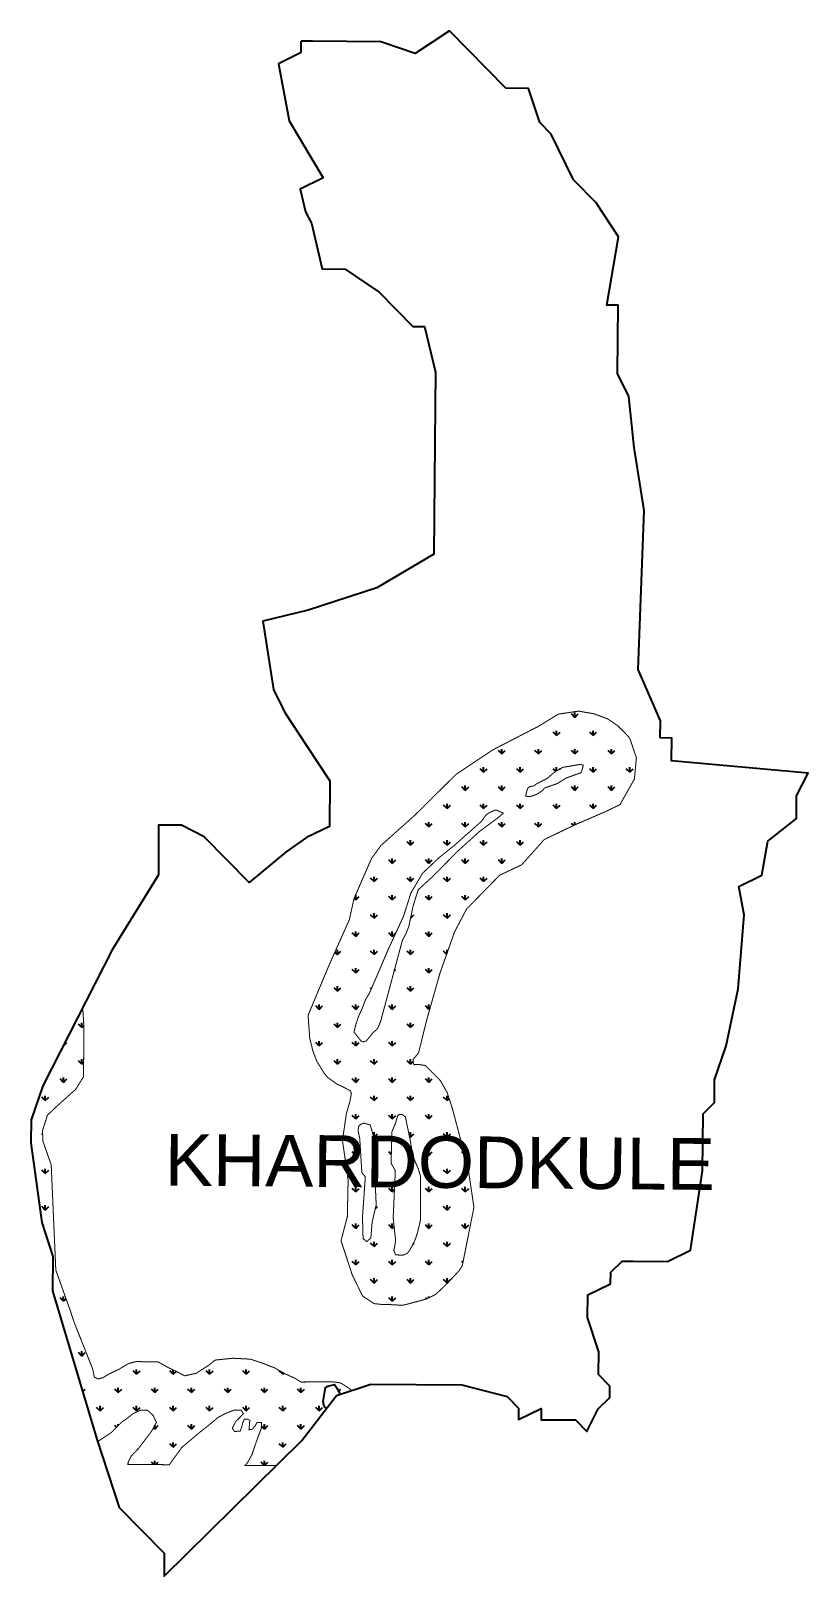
# Model space of a CAD drawing. Header units: metres. Extents: x 281607 to 282371, y 2032806 to 2034326.
import ezdxf

# ---------------------------------------------------------------- set-up
doc = ezdxf.new("R2010")
doc.units = ezdxf.units.M
for name, color, linetype in [('MANGROOVE BUFFER ZONE', 120, 'Continuous'), ('village', 3, 'Continuous'), ('VILLAGE NAME', 250, 'Continuous')]:
    doc.layers.add(name, color=color, linetype=linetype)
doc.styles.get("Standard").update_dxf_attribs({"font": 'simplex.shx'})

msp = doc.modelspace()

# ---------------------------------------------------------------- hatches: boundary and pattern name
at = {"layer": 'MANGROOVE BUFFER ZONE'}
h = msp.add_hatch(dxfattribs=at)
h.set_pattern_fill('GRASS', color=256)
h.paths.add_polyline_path([(282014.8, 2033092.5), (282022.2, 2033100.2), (282028, 2033106.5), (282031, 2033111.3), (282042.4, 2033168.7), (282036.8, 2033206.5), (282030.9, 2033229.2), (282021.4, 2033265.2), (282016.1, 2033281.6), (282009.5, 2033293.2), (281994.6, 2033308.3), (281987.1, 2033309.3), (281983.4, 2033309), (281982.7, 2033311.6), (281982.8, 2033314.5), (281987.9, 2033320.5), (281995.9, 2033352.8), (282009, 2033399.1), (282023.3, 2033439.6), (282035.2, 2033462.3), (282067.7, 2033495.5), (282089.3, 2033505.7), (282111.5, 2033530.6), (282142.2, 2033545.3), (282170.7, 2033557.6), (282186.1, 2033565), (282200.2, 2033590.2), (282202.2, 2033611), (282195.6, 2033630.4), (282190.1, 2033636.4), (282183.8, 2033642.6), (282173.7, 2033649.5), (282160.4, 2033654.4), (282145.3, 2033657), (282125.5, 2033654.1), (282106.1, 2033642.2), (282061.2, 2033619), (282025.1, 2033595), (281984, 2033554.3), (281951.1, 2033524.9), (281941.7, 2033512), (281924.5, 2033472.6), (281919.9, 2033451.8), (281899.9, 2033406.9), (281879.3, 2033357.6), (281880.9, 2033335.3), (281883.9, 2033323), (281887.9, 2033312.4), (281895.2, 2033300.5), (281898.5, 2033296.5), (281908, 2033289.7), (281911.6, 2033288.2), (281917.4, 2033285.2), (281920.8, 2033283.4), (281921.9, 2033280.7), (281920.5, 2033273.1), (281917, 2033261), (281913.1, 2033234.4), (281918.7, 2033195.7), (281917.9, 2033159.5), (281911.7, 2033135.7), (281922.9, 2033101.7), (281932.9, 2033081.4), (281944.1, 2033073.9), (281953.1, 2033072.9), (281959.9, 2033072.9), (281972.6, 2033072.2), (281996.1, 2033078.5), (282004.8, 2033082.9)])
h.paths.add_polyline_path([(281965.4, 2033121.8), (281963.7, 2033126), (281965.4, 2033135.6), (281963, 2033158.6), (281965.1, 2033204.6), (281960.9, 2033212.2), (281961.8, 2033243.1), (281965.3, 2033251.5), (281967.3, 2033258.5), (281968.8, 2033259.9), (281971.6, 2033260.2), (281975, 2033257.6), (281976.2, 2033251.9), (281977.8, 2033244), (281979.1, 2033238), (281980.3, 2033231.6), (281982.3, 2033219.2), (281987.8, 2033206.3), (281989.8, 2033199.4), (281989.8, 2033194.3), (281989.7, 2033155.5), (281987.1, 2033144.4), (281984.9, 2033137.5), (281982.3, 2033132), (281979.4, 2033126.7), (281976.8, 2033123.3), (281972.8, 2033121.6)], flags=16)
h.paths.add_polyline_path([(281936.8, 2033134.8), (281933.4, 2033138), (281932.8, 2033158.9), (281935.6, 2033198.7), (281932.2, 2033202.7), (281930.1, 2033236.6), (281928.6, 2033243.4), (281928.8, 2033248.2), (281930.8, 2033250.1), (281933.9, 2033251.5), (281940.3, 2033249.9), (281943.5, 2033239.5), (281944.8, 2033218.8), (281941.9, 2033204.9), (281941.9, 2033199.9), (281945.3, 2033192.7), (281946.3, 2033171), (281942.3, 2033154), (281941, 2033138.3)], flags=16)
h.paths.add_polyline_path([(281934.1, 2033331.5), (281931.5, 2033332.2), (281924.5, 2033341.1), (281926.3, 2033348.8), (281929.1, 2033357), (281932.2, 2033363.5), (281935.9, 2033373.4), (281937.8, 2033376.2), (281940.2, 2033380.6), (281958, 2033422.2), (281973, 2033454.7), (281980.5, 2033478.2), (281991.8, 2033497.3), (282008.1, 2033512.8), (282022, 2033523.9), (282049.9, 2033548.6), (282054.4, 2033555.1), (282057.8, 2033557.2), (282063, 2033559.5), (282064.9, 2033559.5), (282071.3, 2033556.5), (282066.4, 2033552.3), (282048.3, 2033538.9), (282025.6, 2033518.4), (282002.6, 2033494.9), (281987.6, 2033481.2), (281982.5, 2033464.9), (281978.4, 2033445.2), (281975.2, 2033437.1), (281972.2, 2033431.9), (281950.6, 2033351.5), (281947.4, 2033344.2), (281943.3, 2033340.7), (281940.7, 2033337.4), (281936.4, 2033332.3)], flags=16)
h.paths.add_polyline_path([(282093.3, 2033573.4), (282094.3, 2033578.3), (282095.6, 2033581.4), (282097.3, 2033582.7), (282101.3, 2033583.4), (282104.3, 2033585.6), (282114.1, 2033590.5), (282119.2, 2033594.9), (282122.8, 2033597.7), (282129.8, 2033601.7), (282143.8, 2033604), (282147, 2033604.6), (282150, 2033603.7), (282147.9, 2033596.5), (282140.4, 2033593.8), (282133.2, 2033591.2), (282124.4, 2033585.7), (282111.6, 2033581.2), (282110.2, 2033579.2), (282104.4, 2033575.2), (282099.8, 2033573.5), (282096.7, 2033572.8)], flags=16)
h = msp.add_hatch(dxfattribs=at)
h.set_pattern_fill('GRASS', color=256)
h.paths.add_polyline_path([(281905.3, 2032994.4), (281907.8, 2032990.3), (281910.5, 2032984.6), (281922.2, 2032988.4), (281917.9, 2032991.7), (281911.2, 2032995.8), (281903.4, 2032997), (281886.4, 2032996.8), (281872.4, 2032996.7), (281866.4, 2033000.4), (281856.9, 2033004.7), (281846.4, 2033010.6), (281834.1, 2033015.4), (281822.7, 2033019.2), (281805.4, 2033020.1), (281787.8, 2033018.3), (281781.7, 2033013.3), (281769.3, 2033005.3), (281757.9, 2033002.8), (281750.2, 2033006.9), (281743, 2033010.3), (281731.8, 2033016.5), (281710.3, 2033016.8), (281702.8, 2033015), (281693.1, 2033009.1), (281683.9, 2033004.8), (281677.5, 2033000.9), (281672.6, 2032999.7), (281669.1, 2033001.6), (281667.4, 2033009.7), (281649.8, 2033054), (281645, 2033068.2), (281631.2, 2033106.9), (281626.7, 2033210.4), (281618.6, 2033233.5), (281618.1, 2033244), (281623, 2033259.4), (281632.1, 2033268), (281650.7, 2033284.7), (281658.5, 2033297.1), (281658.8, 2033347.5), (281657.7, 2033365.2), (281618.4, 2033288.1), (281606.9, 2033254.6), (281606.7, 2033232.2), (281617.4, 2033153.8), (281628.3, 2033120.1), (281628, 2033086.5), (281671.7, 2032940.6), (281672.4, 2032938.3), (281673.2, 2032938.6), (281685.8, 2032947), (281696, 2032957.3), (281698.8, 2032959.2), (281701.8, 2032961.3), (281706.5, 2032965.1), (281711, 2032967.5), (281714.8, 2032969), (281720.8, 2032969), (281722.9, 2032967.7), (281726.9, 2032963.8), (281730.2, 2032956.9), (281725.1, 2032947.9), (281712.6, 2032931.4), (281705.2, 2032923.6), (281702.6, 2032918.4), (281701.9, 2032915.7), (281742.8, 2032915.3), (281755.2, 2032932.4), (281772.2, 2032946.7), (281786.2, 2032957.9), (281790.7, 2032961.8), (281794, 2032963.6), (281798.9, 2032966.1), (281803.8, 2032968), (281807.2, 2032969.2), (281813.6, 2032968.9), (281815.7, 2032965.5), (281811.7, 2032961.3), (281808.2, 2032957.9), (281804.8, 2032951.2), (281807.1, 2032948), (281812.7, 2032948.5), (281814.3, 2032953.4), (281814.9, 2032956.3), (281816.6, 2032960), (281819.6, 2032960.3), (281822, 2032959.1), (281821.2, 2032949.8), (281824.2, 2032949.9), (281827.1, 2032953.4), (281829.2, 2032956.8), (281833.4, 2032956.8), (281833.6, 2032952), (281828.3, 2032937.7), (281824.2, 2032925.5), (281819.7, 2032917.2), (281817.5, 2032914.7), (281848.3, 2032914.5), (281873.2, 2032939.1), (281897.6, 2032970.9), (281895.2, 2032972.7), (281894.1, 2032977.6), (281896.5, 2032991.4), (281898.8, 2032992.7)])

# ---------------------------------------------------------------- linework, layer by layer
at = {"color": 3, "flags": 128}
msp.add_lwpolyline([(281872.6, 2034305.2), (281872.6, 2034316.4)], dxfattribs=at)
at = {"layer": 'MANGROOVE BUFFER ZONE', "const_width": 1, "flags": 128}
for points in [[(282042.4, 2033168.7), (282036.8, 2033206.5), (282030.9, 2033229.2), (282021.4, 2033265.2), (282016.1, 2033281.6), (282009.5, 2033293.2), (281994.6, 2033308.3), (281987.1, 2033309.3), (281983.4, 2033309), (281982.7, 2033311.6), (281982.8, 2033314.5), (281987.9, 2033320.5), (281995.9, 2033352.8), (282009, 2033399.1), (282023.3, 2033439.6), (282035.2, 2033462.3), (282067.7, 2033495.5), (282089.3, 2033505.7), (282111.5, 2033530.6), (282142.2, 2033545.3), (282170.7, 2033557.6), (282186.1, 2033565), (282200.2, 2033590.2), (282202.2, 2033611), (282195.6, 2033630.4), (282190.1, 2033636.4), (282183.8, 2033642.6), (282173.7, 2033649.5), (282160.4, 2033654.4), (282145.3, 2033657), (282125.5, 2033654.1), (282106.1, 2033642.2), (282061.2, 2033619), (282025.1, 2033595), (281984, 2033554.3), (281951.1, 2033524.9), (281941.7, 2033512), (281924.5, 2033472.6), (281919.9, 2033451.8), (281899.9, 2033406.9), (281879.3, 2033357.6), (281880.9, 2033335.3), (281883.9, 2033323), (281887.9, 2033312.4), (281895.2, 2033300.5), (281898.5, 2033296.5), (281908, 2033289.7), (281911.6, 2033288.2), (281917.4, 2033285.2), (281920.8, 2033283.4), (281921.9, 2033280.7), (281920.5, 2033273.1), (281917, 2033261), (281913.1, 2033234.4), (281918.7, 2033195.7), (281917.9, 2033159.5), (281911.7, 2033135.7), (281922.9, 2033101.7), (281932.9, 2033081.4), (281944.1, 2033073.9), (281953.1, 2033072.9), (281959.9, 2033072.9), (281972.6, 2033072.2), (281996.1, 2033078.5), (282004.8, 2033082.9), (282014.8, 2033092.5), (282022.2, 2033100.2), (282028, 2033106.5), (282031, 2033111.3)], [(282093.3, 2033573.4), (282094.3, 2033578.3), (282095.6, 2033581.4), (282097.3, 2033582.7), (282101.3, 2033583.4), (282104.3, 2033585.6), (282114.1, 2033590.5), (282119.2, 2033594.9), (282122.8, 2033597.7), (282129.8, 2033601.7), (282143.8, 2033604), (282147, 2033604.6), (282150, 2033603.7), (282147.9, 2033596.5), (282140.4, 2033593.8), (282133.2, 2033591.2), (282124.4, 2033585.7), (282111.6, 2033581.2), (282110.2, 2033579.2), (282104.4, 2033575.2), (282099.8, 2033573.5), (282096.7, 2033572.8)], [(281934.1, 2033331.5), (281931.5, 2033332.2), (281924.5, 2033341.1), (281926.3, 2033348.8), (281929.1, 2033357), (281932.2, 2033363.5), (281935.9, 2033373.4), (281937.8, 2033376.2), (281940.2, 2033380.6), (281958, 2033422.2), (281973, 2033454.7), (281980.5, 2033478.2), (281991.8, 2033497.3), (282008.1, 2033512.8), (282022, 2033523.9), (282049.9, 2033548.6), (282054.4, 2033555.1), (282057.8, 2033557.2), (282063, 2033559.5), (282064.9, 2033559.5), (282071.3, 2033556.5), (282066.4, 2033552.3), (282048.3, 2033538.9), (282025.6, 2033518.4), (282002.6, 2033494.9), (281987.6, 2033481.2), (281982.5, 2033464.9), (281978.4, 2033445.2), (281975.2, 2033437.1), (281972.2, 2033431.9), (281950.6, 2033351.5), (281947.4, 2033344.2), (281943.3, 2033340.7), (281940.7, 2033337.4), (281936.4, 2033332.3)], [(281982.3, 2033132), (281979.4, 2033126.7), (281976.8, 2033123.3), (281972.8, 2033121.6), (281965.4, 2033121.8), (281963.7, 2033126), (281965.4, 2033135.6), (281963, 2033158.6), (281965.1, 2033204.6), (281960.9, 2033212.2), (281961.8, 2033243.1), (281965.3, 2033251.5), (281967.3, 2033258.5), (281968.8, 2033259.9), (281971.6, 2033260.2), (281975, 2033257.6), (281976.2, 2033251.9), (281977.8, 2033244), (281979.1, 2033238), (281980.3, 2033231.6), (281982.3, 2033219.2), (281987.8, 2033206.3), (281989.8, 2033199.4), (281989.8, 2033194.3), (281989.7, 2033155.5), (281987.1, 2033144.4), (281984.9, 2033137.5)], [(281941, 2033138.3), (281936.8, 2033134.8), (281933.4, 2033138), (281932.8, 2033158.9), (281935.6, 2033198.7), (281932.2, 2033202.7), (281930.1, 2033236.6), (281928.6, 2033243.4), (281928.8, 2033248.2), (281930.8, 2033250.1), (281933.9, 2033251.5), (281940.3, 2033249.9), (281943.5, 2033239.5), (281944.8, 2033218.8), (281941.9, 2033204.9), (281941.9, 2033199.9), (281945.3, 2033192.7), (281946.3, 2033171), (281942.3, 2033154)]]:
    msp.add_lwpolyline(points, close=True, dxfattribs=at)
for points in [[(281922.2, 2032988.4), (281917.9, 2032991.7), (281911.2, 2032995.8), (281903.4, 2032997), (281886.4, 2032996.8), (281872.4, 2032996.7), (281866.4, 2033000.4), (281856.9, 2033004.7), (281846.4, 2033010.6), (281834.1, 2033015.4), (281822.7, 2033019.2), (281805.4, 2033020.1), (281787.8, 2033018.3), (281781.7, 2033013.3), (281769.3, 2033005.3), (281757.9, 2033002.8), (281750.2, 2033006.9), (281743, 2033010.3), (281731.8, 2033016.5), (281710.3, 2033016.8), (281702.8, 2033015), (281693.1, 2033009.1), (281683.9, 2033004.8), (281677.5, 2033000.9), (281672.6, 2032999.7), (281669.1, 2033001.6), (281667.4, 2033009.7), (281649.8, 2033054), (281645, 2033068.2), (281631.2, 2033106.9), (281626.7, 2033210.4), (281618.6, 2033233.5), (281618.1, 2033244), (281623, 2033259.4), (281632.1, 2033268), (281650.7, 2033284.7), (281658.5, 2033297.1), (281658.8, 2033347.5), (281657.7, 2033365.2)], [(281672.4, 2032938.3), (281673.2, 2032938.6), (281685.8, 2032947), (281696, 2032957.3), (281698.8, 2032959.2), (281701.8, 2032961.3), (281706.5, 2032965.1), (281711, 2032967.5), (281714.8, 2032969), (281720.8, 2032969), (281722.9, 2032967.7), (281726.9, 2032963.8), (281730.2, 2032956.9), (281725.1, 2032947.9), (281712.6, 2032931.4), (281705.2, 2032923.6), (281702.6, 2032918.4), (281701.9, 2032915.7), (281742.8, 2032915.3), (281755.2, 2032932.4), (281772.2, 2032946.7), (281786.2, 2032957.9), (281790.7, 2032961.8), (281794, 2032963.6), (281798.9, 2032966.1), (281803.8, 2032968), (281807.2, 2032969.2), (281813.6, 2032968.9), (281815.7, 2032965.5), (281811.7, 2032961.3), (281808.2, 2032957.9), (281804.8, 2032951.2), (281807.1, 2032948), (281812.7, 2032948.5), (281814.3, 2032953.4), (281814.9, 2032956.3), (281816.6, 2032960), (281819.6, 2032960.3), (281822, 2032959.1), (281821.2, 2032949.8), (281824.2, 2032949.9), (281827.1, 2032953.4), (281829.2, 2032956.8), (281833.4, 2032956.8), (281833.6, 2032952), (281828.3, 2032937.7), (281824.2, 2032925.5), (281819.7, 2032917.2), (281817.5, 2032914.7), (281848.3, 2032914.5)]]:
    msp.add_lwpolyline(points, dxfattribs=at)
at = {"layer": 'MANGROOVE BUFFER ZONE', "flags": 128}
msp.add_lwpolyline([(281897.7, 2032970.8), (281895.2, 2032972.7), (281894.1, 2032977.6), (281896.5, 2032991.4), (281898.8, 2032992.7), (281905.3, 2032994.4), (281907.8, 2032990.3), (281910.5, 2032984.6)], dxfattribs=at)
at = {"layer": 'village', "color": 3}
msp.add_lwpolyline([(281872.6, 2034305.2), (281850.1, 2034294.2), (281860.8, 2034238.1), (281894, 2034181.9), (281871.5, 2034170.8), (281876.9, 2034148.4), (281882.5, 2034137.2), (281893.3, 2034092.3), (281915.7, 2034092.1), (281949.1, 2034069.5), (281982.4, 2034035.6), (281993.7, 2034035.5), (282004.5, 2033990.6), (282004.2, 2033957.1), (282003.1, 2033811.5), (281946.9, 2033778.3), (281879.5, 2033756.4), (281834.7, 2033745.6), (281845.3, 2033678.3), (281856.4, 2033655.8), (281878.5, 2033622.1), (281900.6, 2033588.3), (281900.3, 2033543.5), (281877.8, 2033532.5), (281857.9, 2033518.4), (281821.5, 2033488.2), (281777, 2033533.3), (281754.7, 2033544.6), (281732.3, 2033544.8), (281732.3, 2033495.8), (281686.6, 2033422), (281618.4, 2033288.1), (281606.9, 2033254.6), (281606.7, 2033232.2), (281617.4, 2033153.8), (281628.3, 2033120.1), (281628, 2033086.5), (281671.7, 2032940.6), (281693.6, 2032873.2), (281737.9, 2032828.1), (281737.9, 2032805.7), (281873.2, 2032939.1), (281907.2, 2032983.6), (281940.9, 2032994.5), (282030.4, 2032993.8), (282075.2, 2032982.3), (282086.3, 2032971), (282086.2, 2032959.8), (282108.6, 2032970.8), (282108.6, 2032959.6), (282142.2, 2032959.4), (282153.3, 2032948.1), (282164.7, 2032970.4), (282175.9, 2032981.5), (282176, 2032992.7), (282164.9, 2033004), (282165.1, 2033026.4), (282154.1, 2033060.1), (282154.3, 2033082.4), (282176.8, 2033093.5), (282176.9, 2033104.7), (282188.1, 2033115.8), (282199.4, 2033115.7), (282232.9, 2033115.4), (282255.4, 2033126.5), (282267.2, 2033204.7), (282267.7, 2033260.7), (282278.9, 2033271.9), (282279.1, 2033294.2), (282290.6, 2033327.7), (282302.2, 2033383.7), (282308.3, 2033456.4), (282303, 2033484.5), (282325.5, 2033495.5), (282331.3, 2033529), (282359.5, 2033551.2), (282359.6, 2033573.6), (282371, 2033595.9), (282236.7, 2033608.1), (282236.9, 2033630.5), (282225.7, 2033630.6), (282225.9, 2033647.4), (282203.8, 2033698), (282209.9, 2033854.4), (282199.9, 2033916.3), (282194.7, 2033966.8), (282183.7, 2033989.3), (282184.2, 2034056.4), (282173, 2034056.5), (282184.7, 2034123.7), (282162.6, 2034157.4), (282140.4, 2034180), (282118.3, 2034224.9), (282107.2, 2034236.2), (282096.2, 2034269.9), (282073.8, 2034270.1), (282018.3, 2034326.5), (281984.5, 2034304.3), (281951, 2034315.8), (281917.4, 2034316.1), (281883.8, 2034316.3), (281872.6, 2034316.4)], dxfattribs=at)

# ---------------------------------------------------------------- texts
at = {"layer": 'VILLAGE NAME', "insert": (281738.6, 2033240.9), "char_height": 50.893, "attachment_point": 1, "rotation": 359.5442}
msp.add_mtext_dynamic_manual_height_columns('{\\fArial|b0|i0|c0|p34;KHARDODKULE}', width=87.355, gutter_width=254.5, heights=[0], dxfattribs=at)

doc.saveas('drawing.dxf')
